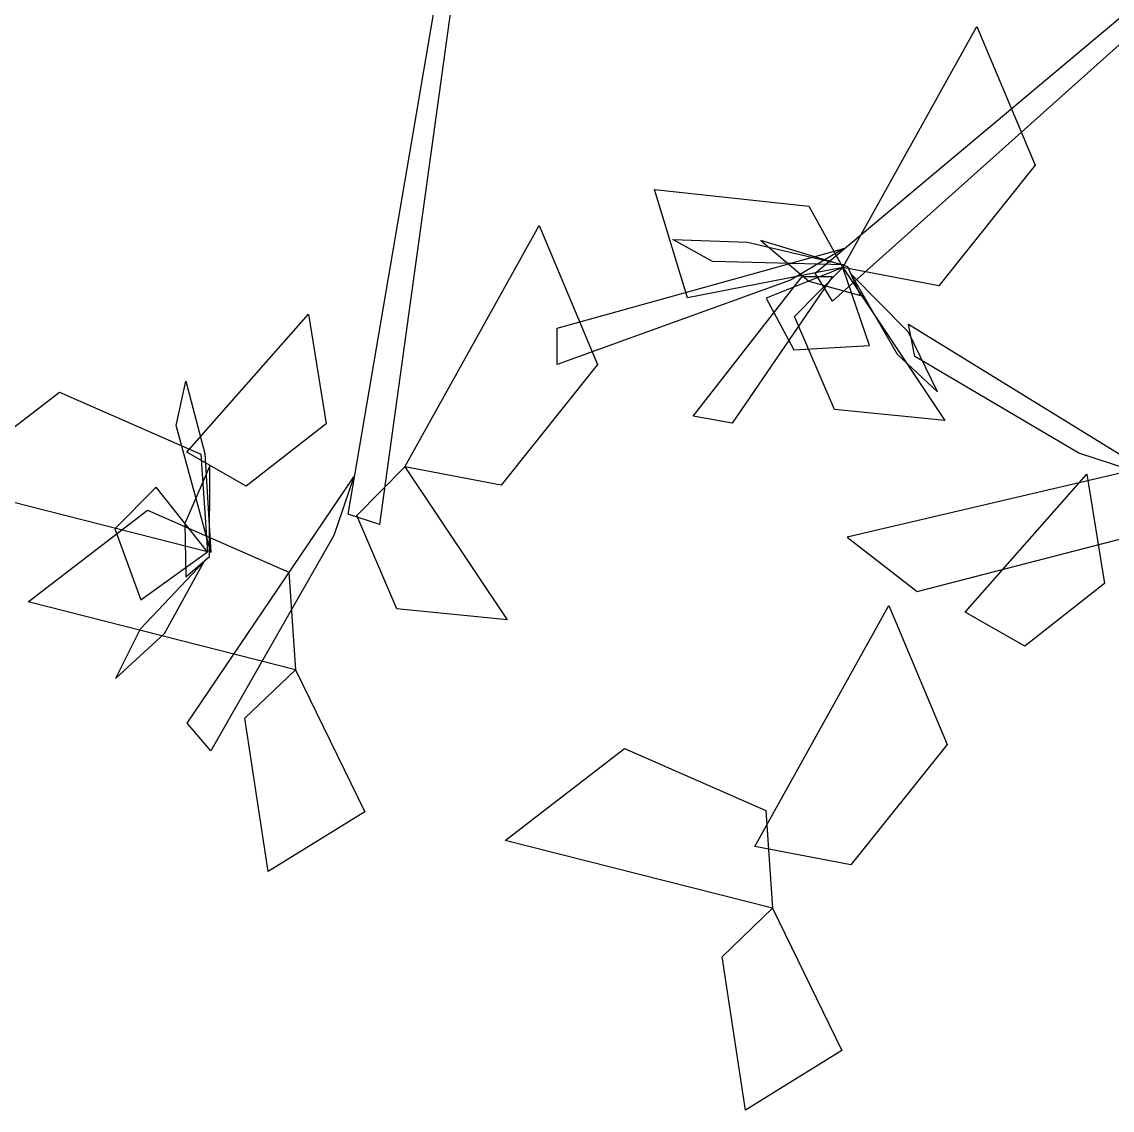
# Model space of a CAD drawing. Extents: x -1763 to 1877, y -723 to 1291.
# Drawn here: x 1220.5 to 1323.2, y 974.4 to 1076.9 of the extents above; entities that cross this region are included whole.
import ezdxf

# ---------------------------------------------------------------- set-up
doc = ezdxf.new("R2010")
doc.units = 0
doc.header["$MEASUREMENT"] = 0
doc.layers.get('0').update_dxf_attribs({"linetype": 'CONTINUOUS'})
doc.layers.add('LSTREEDC', color=3, linetype='CONTINUOUS')

# ---------------------------------------------------------------- blocks, each defined once
blk = doc.blocks.new('A3E24G')
at = {"color": 34, "linetype": 'Continuous'}
for points in [[(-0.51836, 0.22054, 0.57852), (-0.53514, 0.09897, 0.67606), (-0.5413, 0.10095, 0.66952), (-0.5186, 0.23402, 0.56608)], [(-0.35481, 0.2246, 0.51033), (-0.44626, 0.14277, 0.60787), (-0.44968, 0.14826, 0.60133), (-0.34626, 0.23504, 0.49789)], [(-0.45449, 0.14692, 0.6002), (-0.50027, 0.13032, 0.59407), (-0.50027, 0.13746, 0.58556), (-0.44405, 0.15313, 0.59872)], [(-0.44626, 0.14761, 0.60099), (-0.46592, 0.11886, 0.7083), (-0.47361, 0.12019, 0.70334), (-0.45224, 0.14761, 0.60099)], [(-0.2286, 0.14675, 0.39715), (-0.44337, 0.09648, 0.47624), (-0.42966, 0.08581, 0.46829), (-0.22182, 0.13953, 0.39281)], [(-0.3979, 0.11292, 0.46388), (-0.43013, 0.1319, 0.49519), (-0.43135, 0.13825, 0.49849), (-0.38153, 0.10761, 0.4496)], [(-0.54411, 0.09681, 0.66839), (-0.56827, 0.05453, 0.66226), (-0.57289, 0.05998, 0.65375), (-0.54016, 0.10829, 0.66691)]]:
    blk.add_3dface(points, dxfattribs=at)
at = {"color": 72, "linetype": 'Continuous'}
for points in [[(-0.44426, 0.14938, 0.59345), (-0.41793, 0.1967, 0.58639), (-0.40651, 0.16944, 0.58333), (-0.42539, 0.14578, 0.58839)], [(-0.44426, 0.14938, 0.55845), (-0.4747, 0.1434, 0.55131), (-0.48118, 0.1647, 0.5767), (-0.45092, 0.16142, 0.57279)], [(-0.53016, 0.11029, 0.62845), (-0.50383, 0.15761, 0.62139), (-0.4924, 0.13035, 0.61833), (-0.51128, 0.10669, 0.62339)], [(-0.44426, 0.14938, 0.59345), (-0.4242, 0.11936, 0.57611), (-0.44586, 0.12151, 0.57735), (-0.45372, 0.13977, 0.5879)], [(-0.57299, 0.11312, 0.77382), (-0.5491, 0.1402, 0.75648), (-0.54564, 0.11871, 0.75772), (-0.56129, 0.10644, 0.76827)], [(-0.56888, 0.09357, 0.77382), (-0.62136, 0.10692, 0.76676), (-0.59793, 0.12494, 0.7637), (-0.57023, 0.11275, 0.76876)], [(-0.53016, 0.11029, 0.59345), (-0.5101, 0.08026, 0.57611), (-0.53175, 0.08242, 0.57735), (-0.53962, 0.10068, 0.5879)], [(-0.42023, 0.08174, 0.77382), (-0.39634, 0.10882, 0.75648), (-0.39288, 0.08734, 0.75772), (-0.40852, 0.07506, 0.76827)], [(-0.55162, 0.07041, 0.67745), (-0.6041, 0.08376, 0.67039), (-0.58068, 0.10178, 0.66733), (-0.55297, 0.08959, 0.67239)], [(-0.46152, 0.03572, 0.81582), (-0.43519, 0.08304, 0.80876), (-0.42376, 0.05578, 0.8057), (-0.44264, 0.03212, 0.81076)], [(-0.55162, 0.07041, 0.67745), (-0.53804, 0.04252, 0.67031), (-0.55698, 0.03081, 0.6957), (-0.56155, 0.0609, 0.69179)], [(-0.45801, 0.02361, 0.78245), (-0.51049, 0.03695, 0.77539), (-0.48706, 0.05497, 0.77233), (-0.45936, 0.04278, 0.77739)], [(-0.45801, 0.02361, 0.71245), (-0.44443, -0.00429, 0.70531), (-0.46336, -0.016, 0.7307), (-0.46794, 0.01409, 0.72679)]]:
    blk.add_3dface(points, dxfattribs=at)
at = {"color": 210, "linetype": 'Continuous'}
for points in [[(-0.44398, 0.14992, 0.59453), (-0.46979, 0.15059, 0.58637), (-0.47757, 0.15486, 0.60005), (-0.46294, 0.15436, 0.60418)], [(-0.44325, 0.14948, 0.59451), (-0.46033, 0.15465, 0.61182), (-0.45091, 0.14667, 0.62829), (-0.44078, 0.14391, 0.61646)], [(-0.44426, 0.14938, 0.59345), (-0.45929, 0.14336, 0.579), (-0.45383, 0.13322, 0.57111), (-0.439, 0.13409, 0.57998)], [(-0.44264, 0.14815, 0.59257), (-0.43355, 0.13234, 0.58905), (-0.42562, 0.12497, 0.60095), (-0.43136, 0.1367, 0.60727)], [(-0.56828, 0.09345, 0.7749), (-0.57503, 0.11838, 0.76674), (-0.57316, 0.12705, 0.78042), (-0.56946, 0.11289, 0.78455)], [(-0.56849, 0.09264, 0.77488), (-0.56843, 0.11048, 0.79219), (-0.57338, 0.09916, 0.80866), (-0.57313, 0.08867, 0.79683)], [(-0.56888, 0.09357, 0.77382), (-0.57895, 0.10624, 0.75937), (-0.58711, 0.09811, 0.75148), (-0.58202, 0.08415, 0.76035)], [(-0.56959, 0.09167, 0.77294), (-0.58214, 0.07843, 0.76942), (-0.58693, 0.06872, 0.78132), (-0.57733, 0.07758, 0.78764)]]:
    blk.add_3dface(points, dxfattribs=at)

msp = doc.modelspace()

# ---------------------------------------------------------------- block references
at = {"layer": 'LSTREEDC', "xscale": 480, "yscale": 480, "zscale": 720}
msp.add_blockref('A3E24G', (1511.02, 982.04), dxfattribs=at)

doc.saveas('drawing.dxf')
